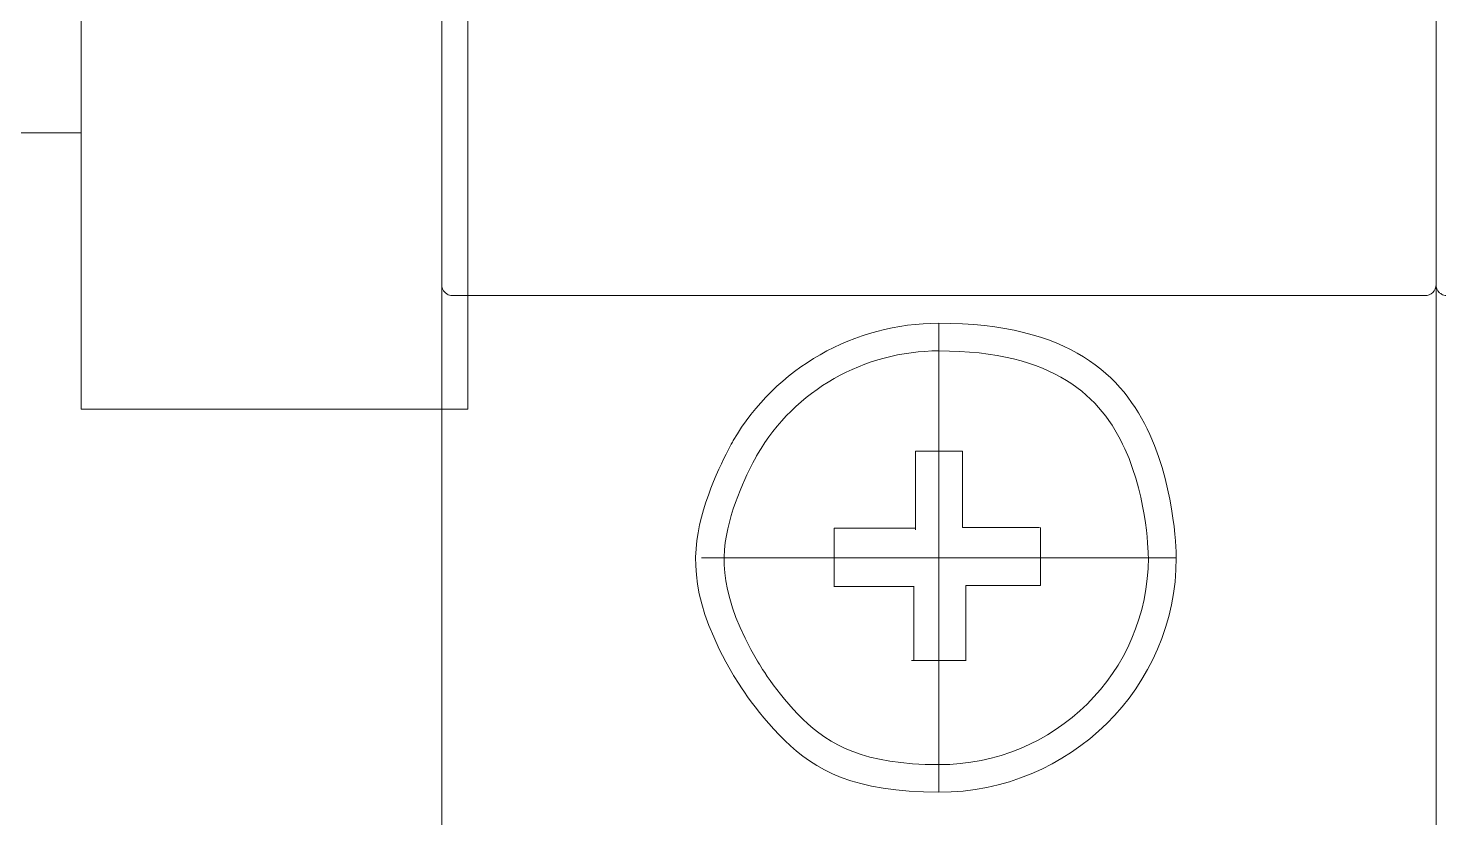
# Model space of a CAD drawing. Extents: x -319 to 3117, y -991 to 292.
# Drawn here: x 2416.52 to 2442.05, y -579.68 to -565.39 of the extents above; entities that cross this region are included whole.
import ezdxf
from ezdxf.lldxf.tags import DXFTag

# ---------------------------------------------------------------- set-up
doc = ezdxf.new("R2010")
doc.units = 0
doc.layers.get('0').update_dxf_attribs({"lineweight": 15})
doc.layers.add('Layer 1', color=7, linetype='Continuous')
tags = doc.linetypes.add('New Line31', pattern=[0.5, 0.2, -0.1, 0.1, -0.1]).pattern_tags.tags
tags[10:11] = [DXFTag(74, 4), DXFTag(75, 0), DXFTag(340, '0'), DXFTag(46, 1.0), DXFTag(50, 0.0), DXFTag(44, 0.0), DXFTag(45, 0.0)]
tags[8:9] = [DXFTag(74, 4), DXFTag(75, 0), DXFTag(340, '0'), DXFTag(46, 1.0), DXFTag(50, 0.0), DXFTag(44, 0.0), DXFTag(45, 0.0)]
tags[6:7] = [DXFTag(74, 4), DXFTag(75, 0), DXFTag(340, '0'), DXFTag(46, 1.0), DXFTag(50, 0.0), DXFTag(44, 0.0), DXFTag(45, 0.0)]
tags[4:5] = [DXFTag(74, 4), DXFTag(75, 0), DXFTag(340, '0'), DXFTag(46, 1.0), DXFTag(50, 0.0), DXFTag(44, 0.0), DXFTag(45, 0.0)]
tags = doc.linetypes.add('New Line32', pattern=[0.5, 0.2, -0.1, 0.1, -0.1]).pattern_tags.tags
tags[10:11] = [DXFTag(74, 4), DXFTag(75, 0), DXFTag(340, '0'), DXFTag(46, 1.0), DXFTag(50, 0.0), DXFTag(44, 0.0), DXFTag(45, 0.0)]
tags[8:9] = [DXFTag(74, 4), DXFTag(75, 0), DXFTag(340, '0'), DXFTag(46, 1.0), DXFTag(50, 0.0), DXFTag(44, 0.0), DXFTag(45, 0.0)]
tags[6:7] = [DXFTag(74, 4), DXFTag(75, 0), DXFTag(340, '0'), DXFTag(46, 1.0), DXFTag(50, 0.0), DXFTag(44, 0.0), DXFTag(45, 0.0)]
tags[4:5] = [DXFTag(74, 4), DXFTag(75, 0), DXFTag(340, '0'), DXFTag(46, 1.0), DXFTag(50, 0.0), DXFTag(44, 0.0), DXFTag(45, 0.0)]

# ---------------------------------------------------------------- blocks, each defined once
blk = doc.blocks.new('A$C160C5CDC')
at = {"layer": 'Layer 1', "color": 0, "lineweight": 20}
for points in [[(18.212, 29.888), (18.212, 29.888), (18.212, 24.084), (18.212, 24.084)], [(18.212, 29.888), (18.212, 29.888), (18.212, 24.084), (18.212, 24.084)], [(18.212, 29.888), (18.212, 29.888), (18.212, 24.084), (18.212, 24.084)], [(18.212, 29.888), (18.212, 29.888), (18.212, 24.084), (18.212, 24.084)], [(18.212, 29.888), (18.212, 29.888), (18.212, 24.084), (18.212, 24.084)], [(18.212, 29.888), (18.212, 29.888), (18.212, 24.084), (18.212, 24.084)], [(18.212, 29.888), (18.212, 29.888), (18.212, 24.084), (18.212, 24.084)], [(18.212, 29.888), (18.212, 29.888), (18.212, 24.084), (18.212, 24.084)], [(18.212, 29.888), (18.212, 29.888), (18.212, 24.084), (18.212, 24.084)], [(18.212, 29.888), (18.212, 29.888), (18.212, 24.084), (18.212, 24.084)], [(18.212, 29.888), (18.212, 29.888), (18.212, 24.084), (18.212, 24.084)], [(18.212, 29.888), (18.212, 29.888), (18.212, 24.084), (18.212, 24.084)], [(18.212, 29.888), (18.212, 29.888), (18.212, 24.084), (18.212, 24.084)], [(18.212, 29.888), (18.212, 29.888), (18.212, 24.084), (18.212, 24.084)], [(18.212, 29.888), (18.212, 29.888), (18.212, 24.084), (18.212, 24.084)], [(18.212, 29.888), (18.212, 29.888), (18.212, 24.084), (18.212, 24.084)], [(18.212, 29.888), (18.212, 29.888), (18.212, 24.084), (18.212, 24.084)], [(18.212, 29.888), (18.212, 29.888), (18.212, 24.084), (18.212, 24.084)], [(18.212, 29.888), (18.212, 29.888), (18.212, 24.084), (18.212, 24.084)], [(18.212, 29.888), (18.212, 29.888), (18.212, 24.084), (18.212, 24.084)], [(18.212, 29.888), (18.212, 29.888), (18.212, 24.084), (18.212, 24.084)], [(18.212, 29.888), (18.212, 29.888), (18.212, 24.084), (18.212, 24.084)], [(18.212, 29.888), (18.212, 29.888), (18.212, 24.084), (18.212, 24.084)], [(18.212, 29.888), (18.212, 29.888), (18.212, 24.084), (18.212, 24.084)], [(18.212, 29.888), (18.212, 29.888), (18.212, 24.084), (18.212, 24.084)], [(18.212, 29.888), (18.212, 29.888), (18.212, 24.084), (18.212, 24.084)], [(18.212, 29.888), (18.212, 29.888), (18.212, 24.084), (18.212, 24.084)], [(18.212, 29.888), (18.212, 29.888), (18.212, 24.084), (18.212, 24.084)], [(18.212, 29.888), (18.212, 29.888), (18.212, 24.084), (18.212, 24.084)], [(18.212, 29.888), (18.212, 29.888), (18.212, 24.084), (18.212, 24.084)], [(18.212, 29.888), (18.212, 29.888), (18.212, 24.084), (18.212, 24.084)], [(18.212, 29.888), (18.212, 29.888), (18.212, 24.084), (18.212, 24.084)], [(18.212, 29.888), (18.212, 29.888), (18.212, 24.084), (18.212, 24.084)], [(18.212, 29.888), (18.212, 29.888), (18.212, 24.084), (18.212, 24.084)], [(18.212, 29.888), (18.212, 29.888), (18.212, 24.084), (18.212, 24.084)], [(18.212, 29.888), (18.212, 29.888), (18.212, 24.084), (18.212, 24.084)], [(18.212, 29.888), (18.212, 29.888), (18.212, 24.084), (18.212, 24.084)], [(18.212, 29.888), (18.212, 29.888), (18.212, 24.084), (18.212, 24.084)], [(18.212, 29.888), (18.212, 29.888), (18.212, 24.084), (18.212, 24.084)], [(18.212, 29.888), (18.212, 29.888), (18.212, 24.084), (18.212, 24.084)], [(18.212, 29.888), (18.212, 29.888), (18.212, 24.084), (18.212, 24.084)], [(18.212, 29.888), (18.212, 29.888), (18.212, 24.084), (18.212, 24.084)], [(0.215, 24.084), (0.215, 24.084), (0.215, 29.855), (0.215, 29.855)], [(0.215, 24.084), (0.215, 24.084), (0.215, 29.855), (0.215, 29.855)], [(0.215, 24.084), (0.215, 24.084), (0.215, 29.855), (0.215, 29.855)], [(0.215, 24.084), (0.215, 24.084), (0.215, 29.855), (0.215, 29.855)], [(0.215, 24.084), (0.215, 24.084), (0.215, 29.855), (0.215, 29.855)], [(0.215, 24.084), (0.215, 24.084), (0.215, 29.855), (0.215, 29.855)], [(0.215, 24.084), (0.215, 24.084), (0.215, 29.855), (0.215, 29.855)], [(0.215, 24.084), (0.215, 24.084), (0.215, 29.855), (0.215, 29.855)], [(0.215, 24.084), (0.215, 24.084), (0.215, 29.855), (0.215, 29.855)], [(0.215, 24.084), (0.215, 24.084), (0.215, 29.855), (0.215, 29.855)], [(0.215, 24.084), (0.215, 24.084), (0.215, 29.855), (0.215, 29.855)], [(0.215, 24.084), (0.215, 24.084), (0.215, 29.855), (0.215, 29.855)], [(0.215, 24.084), (0.215, 24.084), (0.215, 29.855), (0.215, 29.855)], [(0.215, 24.084), (0.215, 24.084), (0.215, 29.855), (0.215, 29.855)], [(0.215, 24.084), (0.215, 24.084), (0.215, 29.855), (0.215, 29.855)], [(0.215, 24.084), (0.215, 24.084), (0.215, 29.855), (0.215, 29.855)], [(0.215, 24.084), (0.215, 24.084), (0.215, 29.855), (0.215, 29.855)], [(0.215, 24.084), (0.215, 24.084), (0.215, 29.855), (0.215, 29.855)], [(0.215, 24.084), (0.215, 24.084), (0.215, 29.855), (0.215, 29.855)], [(0.215, 24.084), (0.215, 24.084), (0.215, 29.855), (0.215, 29.855)], [(0.215, 24.084), (0.215, 24.084), (0.215, 29.855), (0.215, 29.855)], [(18.212, 24.084), (18.212, 24.084), (18.212, 29.855), (18.212, 29.855)], [(18.212, 24.084), (18.212, 24.084), (18.212, 29.855), (18.212, 29.855)], [(18.212, 24.084), (18.212, 24.084), (18.212, 29.855), (18.212, 29.855)], [(18.212, 24.084), (18.212, 24.084), (18.212, 29.855), (18.212, 29.855)], [(18.212, 24.084), (18.212, 24.084), (18.212, 29.855), (18.212, 29.855)], [(18.212, 24.084), (18.212, 24.084), (18.212, 29.855), (18.212, 29.855)], [(18.212, 24.084), (18.212, 24.084), (18.212, 29.855), (18.212, 29.855)], [(18.212, 24.084), (18.212, 24.084), (18.212, 29.855), (18.212, 29.855)], [(18.212, 24.084), (18.212, 24.084), (18.212, 29.855), (18.212, 29.855)], [(18.212, 24.084), (18.212, 24.084), (18.212, 29.855), (18.212, 29.855)], [(18.212, 24.084), (18.212, 24.084), (18.212, 29.855), (18.212, 29.855)], [(18.212, 24.084), (18.212, 24.084), (18.212, 29.855), (18.212, 29.855)], [(18.212, 24.084), (18.212, 24.084), (18.212, 29.855), (18.212, 29.855)], [(18.212, 24.084), (18.212, 24.084), (18.212, 29.855), (18.212, 29.855)], [(18.212, 24.084), (18.212, 24.084), (18.212, 29.855), (18.212, 29.855)], [(18.212, 24.084), (18.212, 24.084), (18.212, 29.855), (18.212, 29.855)], [(18.212, 24.084), (18.212, 24.084), (18.212, 29.855), (18.212, 29.855)], [(18.212, 24.084), (18.212, 24.084), (18.212, 29.855), (18.212, 29.855)], [(18.212, 24.084), (18.212, 24.084), (18.212, 29.855), (18.212, 29.855)], [(18.212, 24.084), (18.212, 24.084), (18.212, 29.855), (18.212, 29.855)], [(18.212, 24.084), (18.212, 24.084), (18.212, 29.855), (18.212, 29.855)], [(0.215, 24.084), (0.215, 24.084), (0.215, 24.084), (0.215, 24.084)], [(0.215, 22.286), (0.215, 22.286), (0.215, 24.084), (0.215, 24.084)], [(0.215, 22.286), (0.215, 22.286), (0.215, 24.084), (0.215, 24.084)], [(0.215, 22.286), (0.215, 22.286), (0.215, 24.084), (0.215, 24.084)], [(0.215, 22.286), (0.215, 22.286), (0.215, 24.084), (0.215, 24.084)], [(0.215, 22.286), (0.215, 22.286), (0.215, 24.084), (0.215, 24.084)], [(0.215, 22.286), (0.215, 22.286), (0.215, 24.084), (0.215, 24.084)], [(0.215, 22.286), (0.215, 22.286), (0.215, 24.084), (0.215, 24.084)], [(0.215, 22.286), (0.215, 22.286), (0.215, 24.084), (0.215, 24.084)], [(0.215, 22.286), (0.215, 22.286), (0.215, 24.084), (0.215, 24.084)], [(0.215, 22.286), (0.215, 22.286), (0.215, 24.084), (0.215, 24.084)], [(0.215, 22.286), (0.215, 22.286), (0.215, 24.084), (0.215, 24.084)], [(0.215, 22.286), (0.215, 22.286), (0.215, 24.084), (0.215, 24.084)], [(0.215, 22.286), (0.215, 22.286), (0.215, 24.084), (0.215, 24.084)], [(0.215, 22.286), (0.215, 22.286), (0.215, 24.084), (0.215, 24.084)], [(0.215, 22.286), (0.215, 22.286), (0.215, 24.084), (0.215, 24.084)], [(0.215, 22.286), (0.215, 22.286), (0.215, 24.084), (0.215, 24.084)], [(0.215, 22.286), (0.215, 22.286), (0.215, 24.084), (0.215, 24.084)], [(0.215, 22.286), (0.215, 22.286), (0.215, 24.084), (0.215, 24.084)], [(0.215, 22.286), (0.215, 22.286), (0.215, 24.084), (0.215, 24.084)], [(0.215, 22.286), (0.215, 22.286), (0.215, 24.084), (0.215, 24.084)], [(0.215, 22.286), (0.215, 22.286), (0.215, 24.084), (0.215, 24.084)], [(0.215, 24.084), (0.215, 24.084), (0.215, 24.084), (0.215, 24.084)], [(18.212, 24.084), (18.212, 24.084), (18.212, 24.084), (18.212, 24.084)], [(18.212, 24.084), (18.212, 24.084), (18.212, 24.084), (18.212, 24.084)], [(18.212, 24.084), (18.212, 24.084), (18.212, 22.286), (18.212, 22.286)], [(18.212, 24.084), (18.212, 24.084), (18.212, 22.286), (18.212, 22.286)], [(18.212, 24.084), (18.212, 24.084), (18.212, 22.286), (18.212, 22.286)], [(18.212, 24.084), (18.212, 24.084), (18.212, 22.286), (18.212, 22.286)], [(18.212, 24.084), (18.212, 24.084), (18.212, 22.286), (18.212, 22.286)], [(18.212, 24.084), (18.212, 24.084), (18.212, 22.286), (18.212, 22.286)], [(18.212, 24.084), (18.212, 24.084), (18.212, 22.286), (18.212, 22.286)], [(18.212, 24.084), (18.212, 24.084), (18.212, 22.286), (18.212, 22.286)], [(18.212, 24.084), (18.212, 24.084), (18.212, 22.286), (18.212, 22.286)], [(18.212, 24.084), (18.212, 24.084), (18.212, 22.286), (18.212, 22.286)], [(18.212, 24.084), (18.212, 24.084), (18.212, 22.286), (18.212, 22.286)], [(18.212, 24.084), (18.212, 24.084), (18.212, 22.286), (18.212, 22.286)], [(18.212, 24.084), (18.212, 24.084), (18.212, 22.286), (18.212, 22.286)], [(18.212, 24.084), (18.212, 24.084), (18.212, 22.286), (18.212, 22.286)], [(18.212, 24.084), (18.212, 24.084), (18.212, 22.286), (18.212, 22.286)], [(18.212, 24.084), (18.212, 24.084), (18.212, 22.286), (18.212, 22.286)], [(18.212, 24.084), (18.212, 24.084), (18.212, 22.286), (18.212, 22.286)], [(18.212, 24.084), (18.212, 24.084), (18.212, 22.286), (18.212, 22.286)], [(18.212, 24.084), (18.212, 24.084), (18.212, 22.286), (18.212, 22.286)], [(18.212, 24.084), (18.212, 24.084), (18.212, 22.286), (18.212, 22.286)], [(18.212, 24.084), (18.212, 24.084), (18.212, 22.286), (18.212, 22.286)], [(18.212, 24.084), (18.212, 24.084), (18.212, 24.084), (18.212, 24.084)], [(18.212, 22.286), (18.212, 22.286), (18.212, 24.084), (18.212, 24.084)], [(18.212, 22.286), (18.212, 22.286), (18.212, 24.084), (18.212, 24.084)], [(18.212, 22.286), (18.212, 22.286), (18.212, 24.084), (18.212, 24.084)], [(18.212, 22.286), (18.212, 22.286), (18.212, 24.084), (18.212, 24.084)], [(18.212, 22.286), (18.212, 22.286), (18.212, 24.084), (18.212, 24.084)], [(18.212, 22.286), (18.212, 22.286), (18.212, 24.084), (18.212, 24.084)], [(18.212, 22.286), (18.212, 22.286), (18.212, 24.084), (18.212, 24.084)], [(18.212, 22.286), (18.212, 22.286), (18.212, 24.084), (18.212, 24.084)], [(18.212, 22.286), (18.212, 22.286), (18.212, 24.084), (18.212, 24.084)], [(18.212, 22.286), (18.212, 22.286), (18.212, 24.084), (18.212, 24.084)], [(18.212, 22.286), (18.212, 22.286), (18.212, 24.084), (18.212, 24.084)], [(18.212, 22.286), (18.212, 22.286), (18.212, 24.084), (18.212, 24.084)], [(18.212, 22.286), (18.212, 22.286), (18.212, 24.084), (18.212, 24.084)], [(18.212, 22.286), (18.212, 22.286), (18.212, 24.084), (18.212, 24.084)], [(18.212, 22.286), (18.212, 22.286), (18.212, 24.084), (18.212, 24.084)], [(18.212, 22.286), (18.212, 22.286), (18.212, 24.084), (18.212, 24.084)], [(18.212, 22.286), (18.212, 22.286), (18.212, 24.084), (18.212, 24.084)], [(18.212, 22.286), (18.212, 22.286), (18.212, 24.084), (18.212, 24.084)], [(18.212, 22.286), (18.212, 22.286), (18.212, 24.084), (18.212, 24.084)], [(18.212, 22.286), (18.212, 22.286), (18.212, 24.084), (18.212, 24.084)], [(18.212, 22.286), (18.212, 22.286), (18.212, 24.084), (18.212, 24.084)], [(18.212, 24.084), (18.212, 24.084), (18.212, 24.084), (18.212, 24.084)], [(18.212, 24.084), (18.212, 24.084), (18.212, 24.084), (18.212, 24.084)], [(18.212, 24.084), (18.212, 24.084), (18.212, 24.084), (18.212, 24.084)], [(18.212, 24.084), (18.212, 24.084), (18.212, 22.286), (18.212, 22.286)], [(18.212, 24.084), (18.212, 24.084), (18.212, 22.286), (18.212, 22.286)], [(18.212, 24.084), (18.212, 24.084), (18.212, 22.286), (18.212, 22.286)], [(18.212, 24.084), (18.212, 24.084), (18.212, 22.286), (18.212, 22.286)], [(18.212, 24.084), (18.212, 24.084), (18.212, 22.286), (18.212, 22.286)], [(18.212, 24.084), (18.212, 24.084), (18.212, 22.286), (18.212, 22.286)], [(18.212, 24.084), (18.212, 24.084), (18.212, 22.286), (18.212, 22.286)], [(18.212, 24.084), (18.212, 24.084), (18.212, 22.286), (18.212, 22.286)], [(18.212, 24.084), (18.212, 24.084), (18.212, 22.286), (18.212, 22.286)], [(18.212, 24.084), (18.212, 24.084), (18.212, 22.286), (18.212, 22.286)], [(18.212, 24.084), (18.212, 24.084), (18.212, 22.286), (18.212, 22.286)], [(18.212, 24.084), (18.212, 24.084), (18.212, 22.286), (18.212, 22.286)], [(18.212, 24.084), (18.212, 24.084), (18.212, 22.286), (18.212, 22.286)], [(18.212, 24.084), (18.212, 24.084), (18.212, 22.286), (18.212, 22.286)], [(18.212, 24.084), (18.212, 24.084), (18.212, 22.286), (18.212, 22.286)], [(18.212, 24.084), (18.212, 24.084), (18.212, 22.286), (18.212, 22.286)], [(18.212, 24.084), (18.212, 24.084), (18.212, 22.286), (18.212, 22.286)], [(18.212, 24.084), (18.212, 24.084), (18.212, 22.286), (18.212, 22.286)], [(18.212, 24.084), (18.212, 24.084), (18.212, 22.286), (18.212, 22.286)], [(18.212, 24.084), (18.212, 24.084), (18.212, 22.286), (18.212, 22.286)], [(18.212, 24.084), (18.212, 24.084), (18.212, 22.286), (18.212, 22.286)], [(0.215, 22.286), (0.215, 22.286), (0.215, 22.286), (0.215, 22.286)], [(0.215, 7.107), (0.215, 7.107), (0.215, 22.286), (0.215, 22.286)], [(0.215, 7.107), (0.215, 7.107), (0.215, 22.286), (0.215, 22.286)], [(0.215, 7.107), (0.215, 7.107), (0.215, 22.286), (0.215, 22.286)], [(0.215, 7.107), (0.215, 7.107), (0.215, 22.286), (0.215, 22.286)], [(0.215, 7.107), (0.215, 7.107), (0.215, 22.286), (0.215, 22.286)], [(0.215, 7.107), (0.215, 7.107), (0.215, 22.286), (0.215, 22.286)], [(0.215, 7.107), (0.215, 7.107), (0.215, 22.286), (0.215, 22.286)], [(0.215, 7.107), (0.215, 7.107), (0.215, 22.286), (0.215, 22.286)], [(0.215, 7.107), (0.215, 7.107), (0.215, 22.286), (0.215, 22.286)], [(0.215, 7.107), (0.215, 7.107), (0.215, 22.286), (0.215, 22.286)], [(0.215, 7.107), (0.215, 7.107), (0.215, 22.286), (0.215, 22.286)], [(0.215, 7.107), (0.215, 7.107), (0.215, 22.286), (0.215, 22.286)], [(0.215, 7.107), (0.215, 7.107), (0.215, 22.286), (0.215, 22.286)], [(0.215, 7.107), (0.215, 7.107), (0.215, 22.286), (0.215, 22.286)], [(0.215, 7.107), (0.215, 7.107), (0.215, 22.286), (0.215, 22.286)], [(0.215, 7.107), (0.215, 7.107), (0.215, 22.286), (0.215, 22.286)], [(0.215, 7.107), (0.215, 7.107), (0.215, 22.286), (0.215, 22.286)], [(0.215, 7.107), (0.215, 7.107), (0.215, 22.286), (0.215, 22.286)], [(0.215, 7.107), (0.215, 7.107), (0.215, 22.286), (0.215, 22.286)], [(0.215, 7.107), (0.215, 7.107), (0.215, 22.286), (0.215, 22.286)], [(0.215, 7.107), (0.215, 7.107), (0.215, 22.286), (0.215, 22.286)], [(0.215, 22.286), (0.215, 22.286), (0.215, 22.286), (0.215, 22.286)], [(18.01, 22.087), (18.122, 22.087), (18.212, 22.176), (18.212, 22.286)], [(18.01, 22.087), (18.122, 22.087), (18.212, 22.176), (18.212, 22.286)], [(18.212, 22.286), (18.212, 22.286), (18.212, 22.286), (18.212, 22.286)], [(18.212, 22.286), (18.212, 22.286), (18.212, 7.107), (18.212, 7.107)], [(18.212, 22.286), (18.212, 22.286), (18.212, 7.107), (18.212, 7.107)], [(18.212, 22.286), (18.212, 22.286), (18.212, 7.107), (18.212, 7.107)], [(18.212, 22.286), (18.212, 22.286), (18.212, 7.107), (18.212, 7.107)], [(18.212, 22.286), (18.212, 22.286), (18.212, 7.107), (18.212, 7.107)], [(18.212, 22.286), (18.212, 22.286), (18.212, 7.107), (18.212, 7.107)], [(18.212, 22.286), (18.212, 22.286), (18.212, 7.107), (18.212, 7.107)], [(18.212, 22.286), (18.212, 22.286), (18.212, 7.107), (18.212, 7.107)], [(18.212, 22.286), (18.212, 22.286), (18.212, 7.107), (18.212, 7.107)], [(18.212, 22.286), (18.212, 22.286), (18.212, 7.107), (18.212, 7.107)], [(18.212, 22.286), (18.212, 22.286), (18.212, 7.107), (18.212, 7.107)], [(18.212, 22.286), (18.212, 22.286), (18.212, 7.107), (18.212, 7.107)], [(18.212, 22.286), (18.212, 22.286), (18.212, 7.107), (18.212, 7.107)], [(18.212, 22.286), (18.212, 22.286), (18.212, 7.107), (18.212, 7.107)], [(18.212, 22.286), (18.212, 22.286), (18.212, 7.107), (18.212, 7.107)], [(18.212, 22.286), (18.212, 22.286), (18.212, 7.107), (18.212, 7.107)], [(18.212, 22.286), (18.212, 22.286), (18.212, 7.107), (18.212, 7.107)], [(18.212, 22.286), (18.212, 22.286), (18.212, 7.107), (18.212, 7.107)], [(18.212, 22.286), (18.212, 22.286), (18.212, 7.107), (18.212, 7.107)], [(18.212, 22.286), (18.212, 22.286), (18.212, 7.107), (18.212, 7.107)], [(18.212, 22.286), (18.212, 22.286), (18.212, 7.107), (18.212, 7.107)], [(18.212, 22.286), (18.212, 22.286), (18.212, 22.286), (18.212, 22.286)], [(18.212, 22.286), (18.212, 22.286), (18.212, 22.286), (18.212, 22.286)], [(18.212, 7.107), (18.212, 7.107), (18.212, 22.286), (18.212, 22.286)], [(18.212, 7.107), (18.212, 7.107), (18.212, 22.286), (18.212, 22.286)], [(18.212, 7.107), (18.212, 7.107), (18.212, 22.286), (18.212, 22.286)], [(18.212, 7.107), (18.212, 7.107), (18.212, 22.286), (18.212, 22.286)], [(18.212, 7.107), (18.212, 7.107), (18.212, 22.286), (18.212, 22.286)], [(18.212, 7.107), (18.212, 7.107), (18.212, 22.286), (18.212, 22.286)], [(18.212, 7.107), (18.212, 7.107), (18.212, 22.286), (18.212, 22.286)], [(18.212, 7.107), (18.212, 7.107), (18.212, 22.286), (18.212, 22.286)], [(18.212, 7.107), (18.212, 7.107), (18.212, 22.286), (18.212, 22.286)], [(18.212, 7.107), (18.212, 7.107), (18.212, 22.286), (18.212, 22.286)], [(18.212, 7.107), (18.212, 7.107), (18.212, 22.286), (18.212, 22.286)], [(18.212, 7.107), (18.212, 7.107), (18.212, 22.286), (18.212, 22.286)], [(18.212, 7.107), (18.212, 7.107), (18.212, 22.286), (18.212, 22.286)], [(18.212, 7.107), (18.212, 7.107), (18.212, 22.286), (18.212, 22.286)], [(18.212, 7.107), (18.212, 7.107), (18.212, 22.286), (18.212, 22.286)], [(18.212, 7.107), (18.212, 7.107), (18.212, 22.286), (18.212, 22.286)], [(18.212, 7.107), (18.212, 7.107), (18.212, 22.286), (18.212, 22.286)], [(18.212, 7.107), (18.212, 7.107), (18.212, 22.286), (18.212, 22.286)], [(18.212, 7.107), (18.212, 7.107), (18.212, 22.286), (18.212, 22.286)], [(18.212, 7.107), (18.212, 7.107), (18.212, 22.286), (18.212, 22.286)], [(18.212, 7.107), (18.212, 7.107), (18.212, 22.286), (18.212, 22.286)], [(18.212, 22.286), (18.212, 22.286), (18.212, 22.286), (18.212, 22.286)], [(18.212, 22.286), (18.212, 22.286), (18.212, 22.286), (18.212, 22.286)], [(18.212, 22.286), (18.212, 22.286), (18.212, 7.107), (18.212, 7.107)], [(18.212, 22.286), (18.212, 22.286), (18.212, 7.107), (18.212, 7.107)], [(18.212, 22.286), (18.212, 22.286), (18.212, 7.107), (18.212, 7.107)], [(18.212, 22.286), (18.212, 22.286), (18.212, 7.107), (18.212, 7.107)], [(18.212, 22.286), (18.212, 22.286), (18.212, 7.107), (18.212, 7.107)], [(18.212, 22.286), (18.212, 22.286), (18.212, 7.107), (18.212, 7.107)], [(18.212, 22.286), (18.212, 22.286), (18.212, 7.107), (18.212, 7.107)], [(18.212, 22.286), (18.212, 22.286), (18.212, 7.107), (18.212, 7.107)], [(18.212, 22.286), (18.212, 22.286), (18.212, 7.107), (18.212, 7.107)], [(18.212, 22.286), (18.212, 22.286), (18.212, 7.107), (18.212, 7.107)], [(18.212, 22.286), (18.212, 22.286), (18.212, 7.107), (18.212, 7.107)], [(18.212, 22.286), (18.212, 22.286), (18.212, 7.107), (18.212, 7.107)], [(18.212, 22.286), (18.212, 22.286), (18.212, 7.107), (18.212, 7.107)], [(18.212, 22.286), (18.212, 22.286), (18.212, 7.107), (18.212, 7.107)], [(18.212, 22.286), (18.212, 22.286), (18.212, 7.107), (18.212, 7.107)], [(18.212, 22.286), (18.212, 22.286), (18.212, 7.107), (18.212, 7.107)], [(18.212, 22.286), (18.212, 22.286), (18.212, 7.107), (18.212, 7.107)], [(18.212, 22.286), (18.212, 22.286), (18.212, 7.107), (18.212, 7.107)], [(18.212, 22.286), (18.212, 22.286), (18.212, 7.107), (18.212, 7.107)], [(18.212, 22.286), (18.212, 22.286), (18.212, 7.107), (18.212, 7.107)], [(18.212, 22.286), (18.212, 22.286), (18.212, 7.107), (18.212, 7.107)], [(18.212, 22.286), (18.212, 22.286), (18.212, 22.286), (18.212, 22.286)], [(0.418, 22.087), (0.418, 22.087), (0.418, 22.087), (0.418, 22.087)], [(18.01, 22.087), (18.01, 22.087), (0.418, 22.087), (0.418, 22.087)], [(18.01, 22.087), (18.01, 22.087), (0.418, 22.087), (0.418, 22.087)], [(18.01, 22.087), (18.01, 22.087), (0.418, 22.087), (0.418, 22.087)], [(18.01, 22.087), (18.01, 22.087), (0.418, 22.087), (0.418, 22.087)], [(18.01, 22.087), (18.01, 22.087), (0.418, 22.087), (0.418, 22.087)], [(18.01, 22.087), (18.01, 22.087), (0.418, 22.087), (0.418, 22.087)], [(18.01, 22.087), (18.01, 22.087), (0.418, 22.087), (0.418, 22.087)], [(18.01, 22.087), (18.01, 22.087), (0.418, 22.087), (0.418, 22.087)], [(18.01, 22.087), (18.01, 22.087), (0.418, 22.087), (0.418, 22.087)], [(18.01, 22.087), (18.01, 22.087), (0.418, 22.087), (0.418, 22.087)], [(18.01, 22.087), (18.01, 22.087), (0.418, 22.087), (0.418, 22.087)], [(18.01, 22.087), (18.01, 22.087), (0.418, 22.087), (0.418, 22.087)], [(18.01, 22.087), (18.01, 22.087), (0.418, 22.087), (0.418, 22.087)], [(18.01, 22.087), (18.01, 22.087), (0.418, 22.087), (0.418, 22.087)], [(18.01, 22.087), (18.01, 22.087), (0.418, 22.087), (0.418, 22.087)], [(18.01, 22.087), (18.01, 22.087), (0.418, 22.087), (0.418, 22.087)], [(18.01, 22.087), (18.01, 22.087), (0.418, 22.087), (0.418, 22.087)], [(18.01, 22.087), (18.01, 22.087), (0.418, 22.087), (0.418, 22.087)], [(18.01, 22.087), (18.01, 22.087), (0.418, 22.087), (0.418, 22.087)], [(18.01, 22.087), (18.01, 22.087), (0.418, 22.087), (0.418, 22.087)], [(18.01, 22.087), (18.01, 22.087), (0.418, 22.087), (0.418, 22.087)], [(18.01, 22.087), (18.01, 22.087), (18.01, 22.087), (18.01, 22.087)], [(8.788, 19.271), (8.788, 18.797), (8.788, 18.321), (8.788, 17.847)], [(8.788, 19.271), (9.071, 19.271), (9.355, 19.271), (9.639, 19.271)], [(8.788, 17.881), (8.298, 17.881), (7.808, 17.881), (7.318, 17.881)], [(7.318, 17.881), (7.318, 17.528), (7.318, 17.176), (7.318, 16.823)], [(11.052, 17.888), (11.052, 17.539), (11.052, 17.191), (11.052, 16.843)], [(7.31, 16.823), (7.794, 16.823), (8.279, 16.823), (8.763, 16.823)], [(8.763, 16.827), (8.763, 16.378), (8.763, 15.929), (8.763, 15.48)], [(9.702, 16.843), (10.152, 16.843), (10.602, 16.843), (11.052, 16.843)], [(9.702, 16.843), (9.702, 16.388), (9.702, 15.934), (9.702, 15.48)], [(8.721, 15.48), (9.502, 15.48), (9.819, 15.48), (9.671, 15.48)]]:
    blk.add_open_spline(points, degree=3, dxfattribs=at)
for points, knots in [([(0.215, 22.286), (0.215, 22.233), (0.237, 22.182), (0.275, 22.145), (0.275, 22.145), (0.313, 22.107), (0.364, 22.087), (0.418, 22.087)], [0, 0, 0, 0, 0.333333, 0.333333, 0.333333, 0.666667, 1, 1, 1, 1]), ([(18.212, 22.286), (18.212, 22.233), (18.233, 22.182), (18.271, 22.145), (18.271, 22.145), (18.309, 22.107), (18.36, 22.087), (18.414, 22.087)], [0, 0, 0, 0, 0.333333, 0.333333, 0.333333, 0.666667, 1, 1, 1, 1]), ([(9.214, 21.587), (7.678, 21.587), (6.26, 20.778), (5.492, 19.465), (5.492, 19.465), (4.725, 18.152), (4.725, 16.534), (5.492, 15.221), (5.492, 15.221), (6.26, 13.908), (7.678, 13.099), (9.214, 13.099)], [0, 0, 0, 0, 0.25, 0.25, 0.25, 0.375, 0.5, 0.5, 0.5, 0.75, 1, 1, 1, 1]), ([(9.214, 21.587), (7.678, 21.587), (6.26, 20.778), (5.492, 19.465), (5.492, 19.465), (4.725, 18.152), (4.725, 16.534), (5.492, 15.221), (5.492, 15.221), (6.26, 13.908), (7.678, 13.099), (9.214, 13.099)], [0, 0, 0, 0, 0.25, 0.25, 0.25, 0.375, 0.5, 0.5, 0.5, 0.75, 1, 1, 1, 1]), ([(9.214, 13.099), (11.587, 13.099), (13.511, 14.999), (13.511, 17.343), (13.511, 17.343), (13.511, 19.687), (11.587, 21.587), (9.214, 21.587)], [0, 0, 0, 0, 0.333333, 0.333333, 0.333333, 0.666667, 1, 1, 1, 1]), ([(9.214, 13.099), (11.587, 13.099), (13.511, 14.999), (13.511, 17.343), (13.511, 17.343), (13.511, 19.687), (11.587, 21.587), (9.214, 21.587)], [0, 0, 0, 0, 0.333333, 0.333333, 0.333333, 0.666667, 1, 1, 1, 1]), ([(9.214, 21.087), (7.859, 21.087), (6.607, 20.374), (5.93, 19.215), (5.93, 19.215), (5.253, 18.057), (5.253, 16.629), (5.93, 15.471), (5.93, 15.471), (6.607, 14.312), (7.859, 13.598), (9.214, 13.598)], [0, 0, 0, 0, 0.25, 0.25, 0.25, 0.375, 0.5, 0.5, 0.5, 0.75, 1, 1, 1, 1]), ([(9.214, 21.087), (7.859, 21.087), (6.607, 20.374), (5.93, 19.215), (5.93, 19.215), (5.253, 18.057), (5.253, 16.629), (5.93, 15.471), (5.93, 15.471), (6.607, 14.312), (7.859, 13.598), (9.214, 13.598)], [0, 0, 0, 0, 0.25, 0.25, 0.25, 0.375, 0.5, 0.5, 0.5, 0.75, 1, 1, 1, 1]), ([(9.214, 13.598), (11.308, 13.598), (13.005, 15.275), (13.005, 17.343), (13.005, 17.343), (13.005, 19.411), (11.308, 21.087), (9.214, 21.087)], [0, 0, 0, 0, 0.333333, 0.333333, 0.333333, 0.666667, 1, 1, 1, 1]), ([(9.214, 13.598), (11.308, 13.598), (13.005, 15.275), (13.005, 17.343), (13.005, 17.343), (13.005, 19.411), (11.308, 21.087), (9.214, 21.087)], [0, 0, 0, 0, 0.333333, 0.333333, 0.333333, 0.666667, 1, 1, 1, 1]), ([(9.639, 19.271), (9.639, 18.81), (9.639, 18.35), (9.639, 17.888), (9.639, 17.888), (10.104, 17.888), (10.568, 17.888), (11.033, 17.888)], [0, 0, 0, 0, 0.333333, 0.333333, 0.333333, 0.666667, 1, 1, 1, 1])]:
    blk.add_open_spline(points, degree=3, knots=knots, dxfattribs=at)
at = {"layer": 'Layer 1', "color": 0, "linetype": 'New Line32', "lineweight": 20}
blk.add_open_spline([(9.214, 21.587), (9.214, 18.758), (9.214, 15.929), (9.214, 13.099)], degree=3, dxfattribs=at)
at = {"layer": 'Layer 1', "color": 0, "linetype": 'New Line31', "lineweight": 20}
blk.add_open_spline([(4.917, 17.343), (7.781, 17.343), (10.646, 17.343), (13.511, 17.343)], degree=3, dxfattribs=at)

msp = doc.modelspace()

# ---------------------------------------------------------------- linework, layer by layer
at = {"lineweight": 15}
for p, q in [((2417.475, -527.286), (2417.475, -572.286)), ((2424.475, -572.286), (2424.475, -527.286)), ((2403.807, -567.286), (2417.475, -567.286)), ((2417.475, -572.286), (2424.475, -572.286))]:
    msp.add_line(p, q, dxfattribs=at)

# ---------------------------------------------------------------- block references
msp.add_blockref('A$C160C5CDC', (2423.786, -592.319), dxfattribs=at)

doc.saveas('drawing.dxf')
